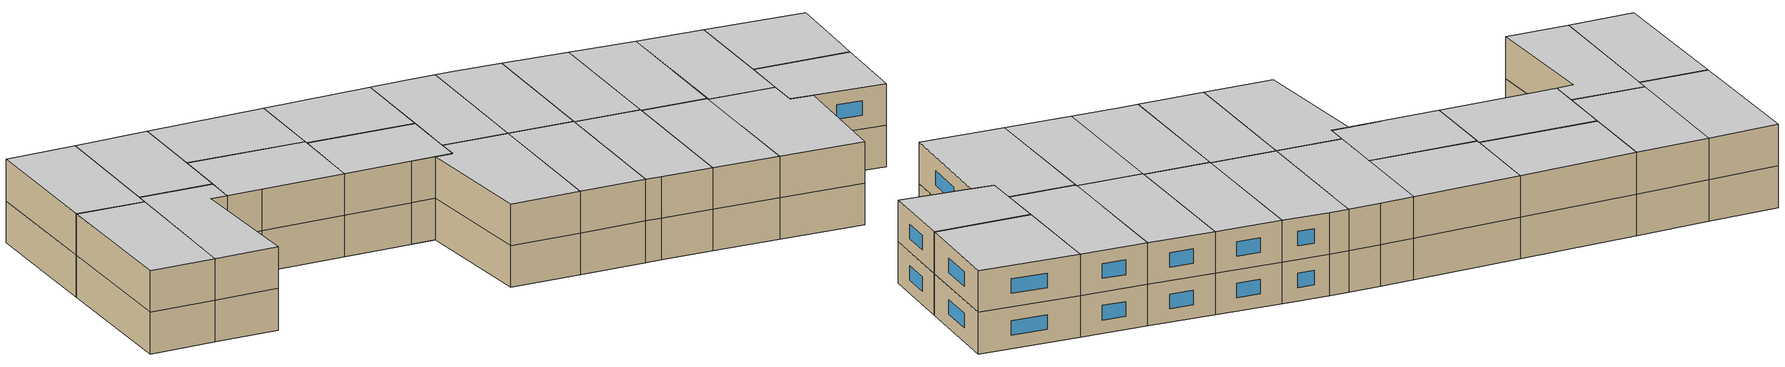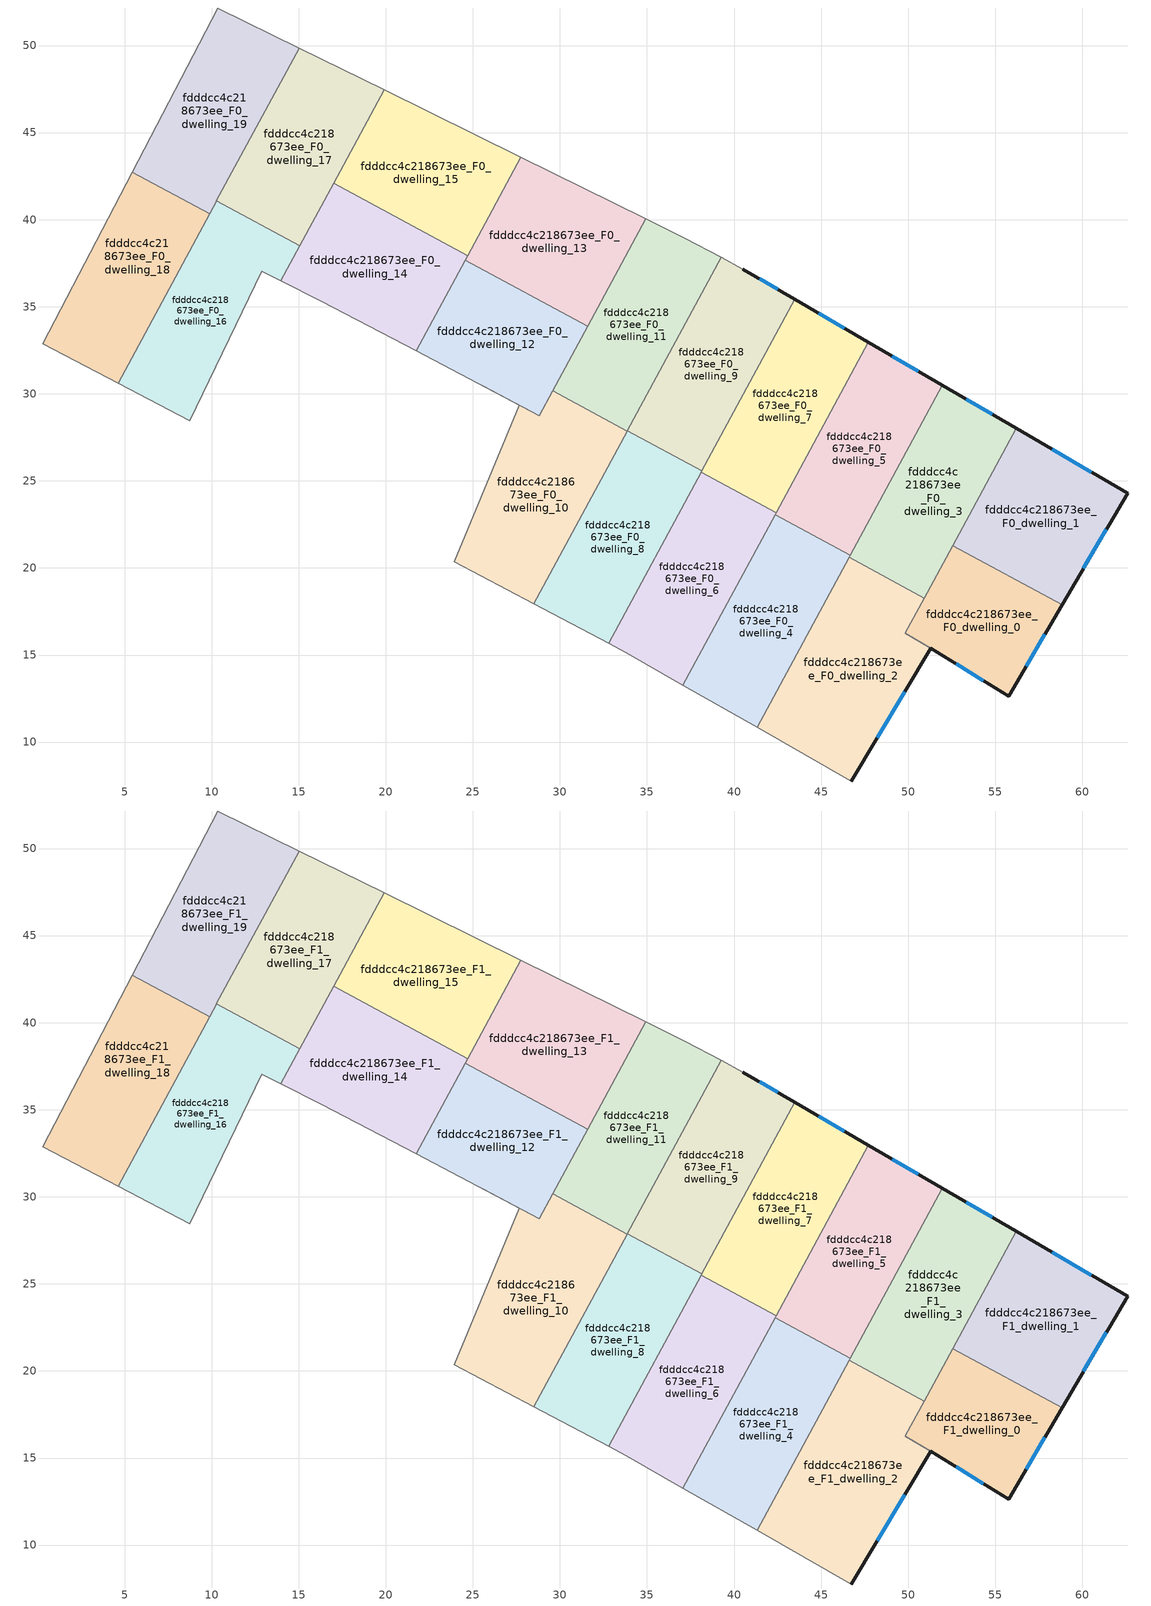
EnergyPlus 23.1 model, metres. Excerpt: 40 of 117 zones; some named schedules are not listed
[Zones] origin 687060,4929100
fdddcc4c218673ee_F0_dwelling_0
 floor ground (EU_floor_Construction): 58.84,17.88 55.78,12.64 49.84,16.26 52.56,21.28 z0
 wall outside (EU_wall_Construction): 51.3,15.37 55.78,12.64 58.84,17.88 z0:3
 wall to fdddcc4c218673ee_F0_dwelling_1 (EU_wall_Construction): 58.84,17.88 52.56,21.28 z0:3
 wall to fdddcc4c218673ee_F0_dwelling_3 (EU_wall_Construction): 52.56,21.28 50.93,18.27 z0:3
 wall to fdddcc4c218673ee_F0_dwelling_2 (EU_wall_Construction): 49.84,16.26 51.3,15.37 / 50.93,18.27 49.85,16.26 z0:3
 window (EU_Window_Construction): 56.77,14.35 57.85,16.18 / 52.75,14.49 54.32,13.53 z0.98:2.02
fdddcc4c218673ee_F0_dwelling_1
 floor ground (EU_floor_Construction): 62.6,24.29 58.84,17.88 52.56,21.28 56.2,28.02 z0
 wall outside (EU_wall_Construction): 58.84,17.88 62.6,24.29 56.2,28.02 z0:3
 wall to fdddcc4c218673ee_F0_dwelling_3 (EU_wall_Construction): 56.2,28.02 52.56,21.28 z0:3
 window (EU_Window_Construction): 60.06,19.97 61.38,22.21 / 60.52,25.51 58.28,26.81 z0.98:2.02
fdddcc4c218673ee_F0_dwelling_10
 floor ground (EU_floor_Construction): 33.87,27.86 28.5,17.94 23.95,20.36 27.68,29.34 25.57,30.46 28.83,28.75 29.6,30.17 z0
 wall adiabatic (EU_wall_Construction): 28.83,28.75 25.57,30.46 27.68,29.34 23.95,20.36 28.5,17.94 z0:3
 wall to fdddcc4c218673ee_F0_dwelling_11 (EU_wall_Construction): 33.87,27.86 29.6,30.17 z0:3
 wall to fdddcc4c218673ee_F0_dwelling_8 (EU_wall_Construction): 28.5,17.94 33.87,27.86 z0:3
 wall to fdddcc4c218673ee_F0_dwelling_12 (EU_wall_Construction): 29.6,30.17 28.83,28.75 z0:3
fdddcc4c218673ee_F0_dwelling_11
 floor ground (EU_floor_Construction): 39.26,37.83 33.87,27.86 29.6,30.17 34.94,40.05 37.18,38.94 z0
 wall adiabatic (EU_wall_Construction): 39.26,37.83 37.18,38.94 34.94,40.05 z0:3
 wall to fdddcc4c218673ee_F0_dwelling_13 (EU_wall_Construction): 34.94,40.05 31.6,33.88 z0:3
 wall to fdddcc4c218673ee_F0_dwelling_9 (EU_wall_Construction): 33.88,27.88 39.26,37.83 z0:3
 wall to fdddcc4c218673ee_F0_dwelling_8 (EU_wall_Construction): 33.87,27.86 33.88,27.88 z0:3
 wall to fdddcc4c218673ee_F0_dwelling_12 (EU_wall_Construction): 31.6,33.88 29.6,30.17 z0:3
fdddcc4c218673ee_F0_dwelling_12
 floor ground (EU_floor_Construction): 31.6,33.88 28.83,28.75 21.75,32.46 24.57,37.68 z0
 wall adiabatic (EU_wall_Construction): 21.75,32.46 28.83,28.75 z0:3
 wall to fdddcc4c218673ee_F0_dwelling_14 (EU_wall_Construction): 24.57,37.68 21.75,32.46 z0:3
 wall to fdddcc4c218673ee_F0_dwelling_13 (EU_wall_Construction): 31.6,33.88 24.57,37.68 z0:3
fdddcc4c218673ee_F0_dwelling_13
 floor ground (EU_floor_Construction): 34.94,40.05 31.6,33.88 24.57,37.68 27.76,43.58 z0
 wall adiabatic (EU_wall_Construction): 34.94,40.05 27.76,43.58 z0:3
 wall to fdddcc4c218673ee_F0_dwelling_15 (EU_wall_Construction): 27.76,43.58 24.7,37.92 z0:3
 wall to fdddcc4c218673ee_F0_dwelling_14 (EU_wall_Construction): 24.7,37.92 24.57,37.68 z0:3
fdddcc4c218673ee_F0_dwelling_14
 floor ground (EU_floor_Construction): 24.7,37.92 24.57,37.68 21.75,32.46 16.29,35.33 13.98,36.49 17.01,42.08 z0
 wall adiabatic (EU_wall_Construction): 15.06,38.49 13.98,36.49 16.29,35.33 21.75,32.46 z0:3
 wall to fdddcc4c218673ee_F0_dwelling_15 (EU_wall_Construction): 24.7,37.92 17.01,42.08 z0:3
 wall to fdddcc4c218673ee_F0_dwelling_17 (EU_wall_Construction): 17.01,42.08 15.06,38.49 z0:3
fdddcc4c218673ee_F0_dwelling_15
 floor ground (EU_floor_Construction): 27.76,43.58 24.7,37.92 17.01,42.08 19.91,47.45 z0
 wall adiabatic (EU_wall_Construction): 27.76,43.58 19.91,47.45 z0:3
 wall to fdddcc4c218673ee_F0_dwelling_17 (EU_wall_Construction): 19.91,47.45 17.01,42.08 z0:3
fdddcc4c218673ee_F0_dwelling_16
 floor ground (EU_floor_Construction): 15.06,38.49 13.98,36.49 12.88,37.04 8.76,28.46 4.63,30.61 10.28,41.07 z0
 wall adiabatic (EU_wall_Construction): 9.88,40.34 4.63,30.61 8.76,28.46 12.88,37.04 13.98,36.49 15.06,38.49 z0:3
 wall to fdddcc4c218673ee_F0_dwelling_17 (EU_wall_Construction): 15.06,38.49 10.28,41.07 z0:3
 wall to fdddcc4c218673ee_F0_dwelling_19 (EU_wall_Construction): 10.28,41.07 9.88,40.34 z0:3
fdddcc4c218673ee_F0_dwelling_17
 floor ground (EU_floor_Construction): 19.91,47.45 15.06,38.49 10.28,41.07 15.03,49.86 z0
 wall adiabatic (EU_wall_Construction): 19.91,47.45 15.03,49.86 z0:3
 wall to fdddcc4c218673ee_F0_dwelling_19 (EU_wall_Construction): 15.03,49.86 10.28,41.07 z0:3
fdddcc4c218673ee_F0_dwelling_18
 floor ground (EU_floor_Construction): 9.88,40.34 4.63,30.61 0.32,32.87 5.46,42.73 z0
 wall adiabatic (EU_wall_Construction): 5.46,42.73 0.32,32.87 4.63,30.61 9.88,40.34 z0:3
 wall to fdddcc4c218673ee_F0_dwelling_19 (EU_wall_Construction): 9.88,40.34 5.46,42.73 z0:3
fdddcc4c218673ee_F0_dwelling_19
 floor ground (EU_floor_Construction): 15.03,49.86 9.88,40.34 5.46,42.73 10.37,52.15 z0
 wall adiabatic (EU_wall_Construction): 15.03,49.86 10.37,52.15 5.46,42.73 z0:3
fdddcc4c218673ee_F0_dwelling_2
 floor ground (EU_floor_Construction): 50.93,18.27 49.84,16.26 51.3,15.37 46.74,7.76 41.33,10.84 46.61,20.61 z0
 wall outside (EU_wall_Construction): 46.74,7.76 51.3,15.37 z0:3
 wall adiabatic (EU_wall_Construction): 41.33,10.84 46.74,7.76 z0:3
 wall to fdddcc4c218673ee_F0_dwelling_3 (EU_wall_Construction): 50.93,18.27 46.61,20.61 z0:3
 wall to fdddcc4c218673ee_F0_dwelling_4 (EU_wall_Construction): 46.61,20.61 41.33,10.84 z0:3
 window (EU_Window_Construction): 48.22,10.24 49.81,12.9 z0.98:2.02
fdddcc4c218673ee_F0_dwelling_3
 floor ground (EU_floor_Construction): 56.2,28.02 50.93,18.27 46.61,20.61 51.95,30.5 z0
 wall outside (EU_wall_Construction): 56.2,28.02 51.95,30.5 z0:3
 wall to fdddcc4c218673ee_F0_dwelling_5 (EU_wall_Construction): 51.95,30.5 46.67,20.73 z0:3
 wall to fdddcc4c218673ee_F0_dwelling_4 (EU_wall_Construction): 46.67,20.73 46.61,20.61 z0:3
 window (EU_Window_Construction): 54.82,28.82 53.34,29.69 z0.98:2.02
fdddcc4c218673ee_F0_dwelling_4
 floor ground (EU_floor_Construction): 46.67,20.73 41.33,10.84 37.07,13.27 42.36,23.06 z0
 wall adiabatic (EU_wall_Construction): 37.07,13.27 41.33,10.84 z0:3
 wall to fdddcc4c218673ee_F0_dwelling_5 (EU_wall_Construction): 46.67,20.73 42.36,23.06 z0:3
 wall to fdddcc4c218673ee_F0_dwelling_6 (EU_wall_Construction): 42.36,23.06 37.07,13.27 z0:3
fdddcc4c218673ee_F0_dwelling_5
 floor ground (EU_floor_Construction): 51.95,30.5 46.67,20.73 42.36,23.06 47.71,32.96 z0
 wall outside (EU_wall_Construction): 51.95,30.5 47.71,32.96 z0:3
 wall to fdddcc4c218673ee_F0_dwelling_7 (EU_wall_Construction): 47.72,32.96 42.42,23.17 z0:3
 wall to fdddcc4c218673ee_F0_dwelling_6 (EU_wall_Construction): 42.42,23.17 42.36,23.06 z0:3
 window (EU_Window_Construction): 50.58,31.3 49.09,32.16 z0.98:2.02
fdddcc4c218673ee_F0_dwelling_6
 floor ground (EU_floor_Construction): 42.42,23.17 37.07,13.27 33.81,15.12 32.8,15.66 38.12,25.5 z0
 wall to fdddcc4c218673ee_F0_dwelling_7 (EU_wall_Construction): 42.42,23.17 38.12,25.5 z0:3
 wall adiabatic (EU_wall_Construction): 32.8,15.66 33.81,15.12 37.07,13.27 z0:3
 wall to fdddcc4c218673ee_F0_dwelling_8 (EU_wall_Construction): 38.12,25.5 32.8,15.66 z0:3
fdddcc4c218673ee_F0_dwelling_7
 floor ground (EU_floor_Construction): 47.71,32.96 42.42,23.17 38.12,25.5 43.49,35.43 z0
 wall outside (EU_wall_Construction): 47.71,32.96 43.49,35.43 z0:3
 wall to fdddcc4c218673ee_F0_dwelling_9 (EU_wall_Construction): 43.49,35.43 38.15,25.57 z0:3
 wall to fdddcc4c218673ee_F0_dwelling_8 (EU_wall_Construction): 38.15,25.57 38.12,25.5 z0:3
 window (EU_Window_Construction): 46.34,33.77 44.86,34.63 z0.98:2.02
fdddcc4c218673ee_F0_dwelling_8
 floor ground (EU_floor_Construction): 38.15,25.57 32.8,15.66 28.5,17.94 33.88,27.88 z0
 wall to fdddcc4c218673ee_F0_dwelling_9 (EU_wall_Construction): 38.15,25.57 33.88,27.88 z0:3
 wall adiabatic (EU_wall_Construction): 28.5,17.94 32.8,15.66 z0:3
fdddcc4c218673ee_F0_dwelling_9
 floor ground (EU_floor_Construction): 43.49,35.43 38.15,25.57 33.88,27.88 39.26,37.83 40.51,37.16 z0
 wall outside (EU_wall_Construction): 43.49,35.43 40.51,37.16 z0:3
 wall adiabatic (EU_wall_Construction): 40.51,37.16 39.26,37.83 z0:3
 window (EU_Window_Construction): 42.52,35.99 41.48,36.6 z0.98:2.02
fdddcc4c218673ee_F1_dwelling_0
 floor to fdddcc4c218673ee_F0_dwelling_0 (EU_floor_Construction): 58.84,17.88 55.78,12.64 49.85,16.26 52.56,21.28 z3
 wall outside (EU_wall_Construction): 51.3,15.37 55.78,12.64 58.84,17.88 z3:6
 wall to fdddcc4c218673ee_F1_dwelling_1 (EU_wall_Construction): 58.84,17.88 52.56,21.28 z3:6
 wall to fdddcc4c218673ee_F1_dwelling_3 (EU_wall_Construction): 52.56,21.28 50.93,18.27 z3:6
 wall to fdddcc4c218673ee_F1_dwelling_2 (EU_wall_Construction): 49.84,16.26 51.3,15.37 / 50.93,18.27 49.85,16.26 z3:6
 window (EU_Window_Construction): 56.77,14.35 57.85,16.18 / 52.75,14.49 54.32,13.53 z3.98:5.02
 ceiling to fdddcc4c218673ee_F2_dwelling_0 (EU_floor_Construction): 55.78,12.64 58.84,17.88 52.56,21.28 49.85,16.26 z6
fdddcc4c218673ee_F1_dwelling_1
 floor to fdddcc4c218673ee_F0_dwelling_1 (EU_floor_Construction): 62.6,24.29 58.84,17.88 52.56,21.28 56.2,28.02 z3
 wall outside (EU_wall_Construction): 58.84,17.88 62.6,24.29 56.2,28.02 z3:6
 wall to fdddcc4c218673ee_F1_dwelling_3 (EU_wall_Construction): 56.2,28.02 52.56,21.28 z3:6
 window (EU_Window_Construction): 60.06,19.97 61.38,22.21 / 60.52,25.51 58.28,26.81 z3.98:5.02
 ceiling to fdddcc4c218673ee_F2_dwelling_1 (EU_floor_Construction): 58.84,17.88 62.6,24.29 56.2,28.02 52.56,21.28 z6
fdddcc4c218673ee_F1_dwelling_10
 floor to fdddcc4c218673ee_F0_dwelling_10 (EU_floor_Construction): 33.87,27.86 28.5,17.94 23.95,20.36 27.68,29.34 25.57,30.46 28.83,28.75 29.6,30.17 z3
 wall adiabatic (EU_wall_Construction): 28.83,28.75 25.57,30.46 27.68,29.34 23.95,20.36 28.5,17.94 z3:6
 wall to fdddcc4c218673ee_F1_dwelling_11 (EU_wall_Construction): 33.87,27.86 29.6,30.17 z3:6
 wall to fdddcc4c218673ee_F1_dwelling_8 (EU_wall_Construction): 28.5,17.94 33.87,27.86 z3:6
 wall to fdddcc4c218673ee_F1_dwelling_12 (EU_wall_Construction): 29.6,30.17 28.83,28.75 z3:6
 ceiling to fdddcc4c218673ee_F2_dwelling_10 (EU_floor_Construction): 28.5,17.94 33.87,27.86 29.6,30.17 28.83,28.75 25.57,30.46 27.68,29.34 23.95,20.36 z6
fdddcc4c218673ee_F1_dwelling_11
 floor to fdddcc4c218673ee_F0_dwelling_11 (EU_floor_Construction): 39.26,37.83 33.87,27.86 29.6,30.17 34.94,40.05 37.18,38.94 z3
 wall adiabatic (EU_wall_Construction): 39.26,37.83 37.18,38.94 34.94,40.05 z3:6
 wall to fdddcc4c218673ee_F1_dwelling_13 (EU_wall_Construction): 34.94,40.05 31.6,33.88 z3:6
 wall to fdddcc4c218673ee_F1_dwelling_9 (EU_wall_Construction): 33.88,27.88 39.26,37.83 z3:6
 wall to fdddcc4c218673ee_F1_dwelling_8 (EU_wall_Construction): 33.87,27.86 33.88,27.88 z3:6
 wall to fdddcc4c218673ee_F1_dwelling_12 (EU_wall_Construction): 31.6,33.88 29.6,30.17 z3:6
 ceiling to fdddcc4c218673ee_F2_dwelling_11 (EU_floor_Construction): 33.87,27.86 39.26,37.83 37.18,38.94 34.94,40.05 29.6,30.17 z6
fdddcc4c218673ee_F1_dwelling_12
 floor to fdddcc4c218673ee_F0_dwelling_12 (EU_floor_Construction): 31.6,33.88 28.83,28.75 21.75,32.46 24.57,37.68 z3
 wall adiabatic (EU_wall_Construction): 21.75,32.46 28.83,28.75 z3:6
 wall to fdddcc4c218673ee_F1_dwelling_14 (EU_wall_Construction): 24.57,37.68 21.75,32.46 z3:6
 wall to fdddcc4c218673ee_F1_dwelling_13 (EU_wall_Construction): 31.6,33.88 24.57,37.68 z3:6
 ceiling to fdddcc4c218673ee_F2_dwelling_12 (EU_floor_Construction): 28.83,28.75 31.6,33.88 24.57,37.68 21.75,32.46 z6
fdddcc4c218673ee_F1_dwelling_13
 floor to fdddcc4c218673ee_F0_dwelling_13 (EU_floor_Construction): 34.94,40.05 31.6,33.88 24.57,37.68 27.76,43.58 z3
 wall adiabatic (EU_wall_Construction): 34.94,40.05 27.76,43.58 z3:6
 wall to fdddcc4c218673ee_F1_dwelling_15 (EU_wall_Construction): 27.76,43.58 24.7,37.92 z3:6
 wall to fdddcc4c218673ee_F1_dwelling_14 (EU_wall_Construction): 24.7,37.92 24.57,37.68 z3:6
 ceiling to fdddcc4c218673ee_F2_dwelling_13 (EU_floor_Construction): 31.6,33.88 34.94,40.05 27.76,43.58 24.57,37.68 z6
fdddcc4c218673ee_F1_dwelling_14
 floor to fdddcc4c218673ee_F0_dwelling_14 (EU_floor_Construction): 24.7,37.92 24.57,37.68 21.75,32.46 16.29,35.33 13.98,36.49 17.01,42.08 z3
 wall adiabatic (EU_wall_Construction): 15.06,38.49 13.98,36.49 16.29,35.33 21.75,32.46 z3:6
 wall to fdddcc4c218673ee_F1_dwelling_15 (EU_wall_Construction): 24.7,37.92 17.01,42.08 z3:6
 wall to fdddcc4c218673ee_F1_dwelling_17 (EU_wall_Construction): 17.01,42.08 15.06,38.49 z3:6
 ceiling to fdddcc4c218673ee_F2_dwelling_14 (EU_floor_Construction): 21.75,32.46 24.57,37.68 24.7,37.92 17.01,42.08 13.98,36.49 16.29,35.33 z6
fdddcc4c218673ee_F1_dwelling_15
 floor to fdddcc4c218673ee_F0_dwelling_15 (EU_floor_Construction): 27.76,43.58 24.7,37.92 17.01,42.08 19.91,47.45 z3
 wall adiabatic (EU_wall_Construction): 27.76,43.58 19.91,47.45 z3:6
 wall to fdddcc4c218673ee_F1_dwelling_17 (EU_wall_Construction): 19.91,47.45 17.01,42.08 z3:6
 ceiling to fdddcc4c218673ee_F2_dwelling_15 (EU_floor_Construction): 24.7,37.92 27.76,43.58 19.91,47.45 17.01,42.08 z6
fdddcc4c218673ee_F1_dwelling_16
 floor to fdddcc4c218673ee_F0_dwelling_16 (EU_floor_Construction): 15.06,38.49 13.98,36.49 12.88,37.04 8.76,28.46 4.63,30.61 10.28,41.07 z3
 wall adiabatic (EU_wall_Construction): 9.88,40.34 4.63,30.61 8.76,28.46 12.88,37.04 13.98,36.49 15.06,38.49 z3:6
 wall to fdddcc4c218673ee_F1_dwelling_17 (EU_wall_Construction): 15.06,38.49 10.28,41.07 z3:6
 wall to fdddcc4c218673ee_F1_dwelling_19 (EU_wall_Construction): 10.28,41.07 9.88,40.34 z3:6
 ceiling to fdddcc4c218673ee_F2_dwelling_16 (EU_floor_Construction): 8.76,28.46 12.88,37.04 13.98,36.49 15.06,38.49 10.28,41.07 4.63,30.61 z6
fdddcc4c218673ee_F1_dwelling_17
 floor to fdddcc4c218673ee_F0_dwelling_17 (EU_floor_Construction): 19.91,47.45 15.06,38.49 10.28,41.07 15.03,49.86 z3
 wall adiabatic (EU_wall_Construction): 19.91,47.45 15.03,49.86 z3:6
 wall to fdddcc4c218673ee_F1_dwelling_19 (EU_wall_Construction): 15.03,49.86 10.28,41.07 z3:6
 ceiling to fdddcc4c218673ee_F2_dwelling_17 (EU_floor_Construction): 15.06,38.49 19.91,47.45 15.03,49.86 10.28,41.07 z6
fdddcc4c218673ee_F1_dwelling_18
 floor to fdddcc4c218673ee_F0_dwelling_18 (EU_floor_Construction): 9.88,40.34 4.63,30.61 0.32,32.87 5.46,42.73 z3
 wall adiabatic (EU_wall_Construction): 5.46,42.73 0.32,32.87 4.63,30.61 9.88,40.34 z3:6
 wall to fdddcc4c218673ee_F1_dwelling_19 (EU_wall_Construction): 9.88,40.34 5.46,42.73 z3:6
 ceiling to fdddcc4c218673ee_F2_dwelling_18 (EU_floor_Construction): 4.63,30.61 9.88,40.34 5.46,42.73 0.32,32.87 z6
fdddcc4c218673ee_F1_dwelling_19
 floor to fdddcc4c218673ee_F0_dwelling_19 (EU_floor_Construction): 15.03,49.86 9.88,40.34 5.46,42.73 10.37,52.15 z3
 wall adiabatic (EU_wall_Construction): 15.03,49.86 10.37,52.15 5.46,42.73 z3:6
 ceiling to fdddcc4c218673ee_F2_dwelling_19 (EU_floor_Construction): 9.88,40.34 15.03,49.86 10.37,52.15 5.46,42.73 z6
fdddcc4c218673ee_F1_dwelling_2
 floor to fdddcc4c218673ee_F0_dwelling_2 (EU_floor_Construction): 50.93,18.27 49.84,16.26 51.3,15.37 46.74,7.76 41.33,10.84 46.61,20.61 z3
 wall outside (EU_wall_Construction): 46.74,7.76 51.3,15.37 z3:6
 wall adiabatic (EU_wall_Construction): 41.33,10.84 46.74,7.76 z3:6
 wall to fdddcc4c218673ee_F1_dwelling_3 (EU_wall_Construction): 50.93,18.27 46.61,20.61 z3:6
 wall to fdddcc4c218673ee_F1_dwelling_4 (EU_wall_Construction): 46.61,20.61 41.33,10.84 z3:6
 window (EU_Window_Construction): 48.22,10.24 49.81,12.9 z3.98:5.02
 ceiling to fdddcc4c218673ee_F2_dwelling_2 (EU_floor_Construction): 46.74,7.76 51.3,15.37 49.84,16.26 50.93,18.27 46.61,20.61 41.33,10.84 z6
fdddcc4c218673ee_F1_dwelling_3
 floor to fdddcc4c218673ee_F0_dwelling_3 (EU_floor_Construction): 56.2,28.02 50.93,18.27 46.61,20.61 51.95,30.5 z3
 wall outside (EU_wall_Construction): 56.2,28.02 51.95,30.5 z3:6
 wall to fdddcc4c218673ee_F1_dwelling_5 (EU_wall_Construction): 51.95,30.5 46.67,20.73 z3:6
 wall to fdddcc4c218673ee_F1_dwelling_4 (EU_wall_Construction): 46.67,20.73 46.61,20.61 z3:6
 window (EU_Window_Construction): 54.82,28.82 53.34,29.69 z3.98:5.02
 ceiling to fdddcc4c218673ee_F2_dwelling_3 (EU_floor_Construction): 50.93,18.27 56.2,28.02 51.95,30.5 46.61,20.61 z6
fdddcc4c218673ee_F1_dwelling_4
 floor to fdddcc4c218673ee_F0_dwelling_4 (EU_floor_Construction): 46.67,20.73 41.33,10.84 37.07,13.27 42.36,23.06 z3
 wall adiabatic (EU_wall_Construction): 37.07,13.27 41.33,10.84 z3:6
 wall to fdddcc4c218673ee_F1_dwelling_5 (EU_wall_Construction): 46.67,20.73 42.36,23.06 z3:6
 wall to fdddcc4c218673ee_F1_dwelling_6 (EU_wall_Construction): 42.36,23.06 37.07,13.27 z3:6
 ceiling to fdddcc4c218673ee_F2_dwelling_4 (EU_floor_Construction): 41.33,10.84 46.67,20.73 42.36,23.06 37.07,13.27 z6
fdddcc4c218673ee_F1_dwelling_5
 floor to fdddcc4c218673ee_F0_dwelling_5 (EU_floor_Construction): 51.95,30.5 46.67,20.73 42.36,23.06 47.71,32.96 z3
 wall outside (EU_wall_Construction): 51.95,30.5 47.71,32.96 z3:6
 wall to fdddcc4c218673ee_F1_dwelling_7 (EU_wall_Construction): 47.72,32.96 42.42,23.17 z3:6
 wall to fdddcc4c218673ee_F1_dwelling_6 (EU_wall_Construction): 42.42,23.17 42.36,23.06 z3:6
 window (EU_Window_Construction): 50.58,31.3 49.09,32.16 z3.98:5.02
 ceiling to fdddcc4c218673ee_F2_dwelling_5 (EU_floor_Construction): 46.67,20.73 51.95,30.5 47.71,32.96 42.36,23.06 z6
fdddcc4c218673ee_F1_dwelling_6
 floor to fdddcc4c218673ee_F0_dwelling_6 (EU_floor_Construction): 42.42,23.17 37.07,13.27 33.81,15.12 32.8,15.66 38.12,25.5 z3
 wall to fdddcc4c218673ee_F1_dwelling_7 (EU_wall_Construction): 42.42,23.17 38.12,25.5 z3:6
 wall adiabatic (EU_wall_Construction): 32.8,15.66 33.81,15.12 37.07,13.27 z3:6
 wall to fdddcc4c218673ee_F1_dwelling_8 (EU_wall_Construction): 38.12,25.5 32.8,15.66 z3:6
 ceiling to fdddcc4c218673ee_F2_dwelling_6 (EU_floor_Construction): 37.07,13.27 42.42,23.17 38.12,25.5 32.8,15.66 33.81,15.12 z6
fdddcc4c218673ee_F1_dwelling_7
 floor to fdddcc4c218673ee_F0_dwelling_7 (EU_floor_Construction): 47.71,32.96 42.42,23.17 38.12,25.5 43.49,35.43 z3
 wall outside (EU_wall_Construction): 47.71,32.96 43.49,35.43 z3:6
 wall to fdddcc4c218673ee_F1_dwelling_9 (EU_wall_Construction): 43.49,35.43 38.15,25.57 z3:6
 wall to fdddcc4c218673ee_F1_dwelling_8 (EU_wall_Construction): 38.15,25.57 38.12,25.5 z3:6
 window (EU_Window_Construction): 46.34,33.77 44.86,34.63 z3.98:5.02
 ceiling to fdddcc4c218673ee_F2_dwelling_7 (EU_floor_Construction): 42.42,23.17 47.71,32.96 43.49,35.43 38.12,25.5 z6
fdddcc4c218673ee_F1_dwelling_8
 floor to fdddcc4c218673ee_F0_dwelling_8 (EU_floor_Construction): 38.15,25.57 32.8,15.66 28.5,17.94 33.88,27.88 z3
 wall to fdddcc4c218673ee_F1_dwelling_9 (EU_wall_Construction): 38.15,25.57 33.88,27.88 z3:6
 wall adiabatic (EU_wall_Construction): 28.5,17.94 32.8,15.66 z3:6
 ceiling to fdddcc4c218673ee_F2_dwelling_8 (EU_floor_Construction): 32.8,15.66 38.15,25.57 33.88,27.88 28.5,17.94 z6
fdddcc4c218673ee_F1_dwelling_9
 floor to fdddcc4c218673ee_F0_dwelling_9 (EU_floor_Construction): 43.49,35.43 38.15,25.57 33.88,27.88 39.26,37.83 40.51,37.16 z3
 wall outside (EU_wall_Construction): 43.49,35.43 40.51,37.16 z3:6
 wall adiabatic (EU_wall_Construction): 40.51,37.16 39.26,37.83 z3:6
 window (EU_Window_Construction): 42.52,35.99 41.48,36.6 z3.98:5.02
 ceiling to fdddcc4c218673ee_F2_dwelling_9 (EU_floor_Construction): 38.15,25.57 43.49,35.43 40.51,37.16 39.26,37.83 33.88,27.88 z6
[Building]
EU S2 Campaign: North Axis=0; Terrain=City; Solar Distribution=FullExterior
[Site:Location]
Bologna: Latitude=44.5; Longitude=11.25; Time Zone=1; Elevation=37
[SizingPeriod:WeatherFileDays]
AnnualSizingPeriod: Begin Month=1; Begin Day of Month=1; End Month=12; End Day of Month=31; Day of Week for Start Day=Monday; Use Weather File Daylight Saving Period=No; Use Weather File Rain and Snow Indicators=No
[MATERIAL]
EU_InternalMass_Material: Roughness=MediumRough; Thickness=0.1; Conductivity=1; Density=1800; Specific Heat=900; Thermal Absorptance=0.9; Solar Absorptance=0.7; Visible Absorptance=0.7
[MATERIAL:NOMASS] Roughness=MediumRough; Thermal Absorptance=0.9; Solar Absorptance=0.7; Visible Absorptance=0.7
Name | Thermal Resistance
EU_wall_NoMass | 0.905828
EU_floor_NoMass | 0.67114
[WINDOWMATERIAL:SIMPLEGLAZINGSYSTEM]
EU_Window_SimpleGlazing: UFactor=4.52486; Solar Heat Gain Coefficient=0.85; Visible Transmittance=0.85
[CONSTRUCTION]
EU_wall_Construction: EU_wall_NoMass
EU_floor_Construction: EU_floor_NoMass
EU_Window_Construction: EU_Window_SimpleGlazing
EU_InternalMass_Construction: EU_InternalMass_Material
[ZONE] Type=1; Multiplier=1; Ceiling Height=autocalculate; Floor Area=autocalculate; Part of Total Floor Area=Yes
Name | Volume
fdddcc4c218673ee_F0_dwelling_0 | 124.422
fdddcc4c218673ee_F1_dwelling_0 | 124.373
fdddcc4c218673ee_F0_dwelling_1; fdddcc4c218673ee_F1_dwelling_1 | 164.534
fdddcc4c218673ee_F0_dwelling_10; fdddcc4c218673ee_F1_dwelling_10 | 187.806
fdddcc4c218673ee_F0_dwelling_11; fdddcc4c218673ee_F1_dwelling_11 | 164.5
fdddcc4c218673ee_F0_dwelling_12; fdddcc4c218673ee_F1_dwelling_12 | 141.188
fdddcc4c218673ee_F0_dwelling_13; fdddcc4c218673ee_F1_dwelling_13; fdddcc4c218673ee_F0_dwelling_8; fdddcc4c218673ee_F1_dwelling_8; fdddcc4c218673ee_F0_dwelling_9; fdddcc4c218673ee_F1_dwelling_9 | 164.55
fdddcc4c218673ee_F0_dwelling_14; fdddcc4c218673ee_F1_dwelling_14 | 164.523
fdddcc4c218673ee_F0_dwelling_15; fdddcc4c218673ee_F1_dwelling_15 | 164.511
fdddcc4c218673ee_F0_dwelling_16; fdddcc4c218673ee_F1_dwelling_16 | 164.53
fdddcc4c218673ee_F0_dwelling_17; fdddcc4c218673ee_F1_dwelling_17; fdddcc4c218673ee_F0_dwelling_19; fdddcc4c218673ee_F1_dwelling_19 | 164.527
fdddcc4c218673ee_F0_dwelling_18; fdddcc4c218673ee_F1_dwelling_18 | 164.528
fdddcc4c218673ee_F0_dwelling_2; fdddcc4c218673ee_F1_dwelling_2 | 204.634
fdddcc4c218673ee_F0_dwelling_3; fdddcc4c218673ee_F1_dwelling_3 | 164.542
fdddcc4c218673ee_F0_dwelling_4; fdddcc4c218673ee_F1_dwelling_4 | 164.52
fdddcc4c218673ee_F0_dwelling_5; fdddcc4c218673ee_F1_dwelling_5 | 164.532
fdddcc4c218673ee_F0_dwelling_6; fdddcc4c218673ee_F1_dwelling_6 | 164.505
fdddcc4c218673ee_F0_dwelling_7; fdddcc4c218673ee_F1_dwelling_7 | 164.493
[INTERNALMASS] Construction=EU_InternalMass_Construction
Name | Zone or ZoneList | Surface Area
fdddcc4c218673ee_F0_dwelling_0_EU_InternalMass | fdddcc4c218673ee_F0_dwelling_0 | 41.4765
fdddcc4c218673ee_F0_dwelling_1_EU_InternalMass | fdddcc4c218673ee_F0_dwelling_1 | 54.8454
fdddcc4c218673ee_F0_dwelling_2_EU_InternalMass | fdddcc4c218673ee_F0_dwelling_2 | 68.2115
fdddcc4c218673ee_F0_dwelling_3_EU_InternalMass | fdddcc4c218673ee_F0_dwelling_3 | 54.8465
fdddcc4c218673ee_F0_dwelling_4_EU_InternalMass | fdddcc4c218673ee_F0_dwelling_4 | 54.8393
fdddcc4c218673ee_F0_dwelling_5_EU_InternalMass | fdddcc4c218673ee_F0_dwelling_5 | 54.8431
fdddcc4c218673ee_F0_dwelling_6_EU_InternalMass | fdddcc4c218673ee_F0_dwelling_6 | 54.8348
fdddcc4c218673ee_F0_dwelling_7_EU_InternalMass | fdddcc4c218673ee_F0_dwelling_7 | 54.8313
fdddcc4c218673ee_F0_dwelling_8_EU_InternalMass | fdddcc4c218673ee_F0_dwelling_8 | 54.8511
fdddcc4c218673ee_F0_dwelling_9_EU_InternalMass | fdddcc4c218673ee_F0_dwelling_9 | 54.8493
fdddcc4c218673ee_F0_dwelling_10_EU_InternalMass | fdddcc4c218673ee_F0_dwelling_10 | 62.6076
fdddcc4c218673ee_F0_dwelling_11_EU_InternalMass | fdddcc4c218673ee_F0_dwelling_11 | 54.8335
fdddcc4c218673ee_F0_dwelling_12_EU_InternalMass | fdddcc4c218673ee_F0_dwelling_12 | 47.0699
fdddcc4c218673ee_F0_dwelling_13_EU_InternalMass | fdddcc4c218673ee_F0_dwelling_13 | 54.8513
fdddcc4c218673ee_F0_dwelling_14_EU_InternalMass | fdddcc4c218673ee_F0_dwelling_14 | 54.8408
fdddcc4c218673ee_F0_dwelling_15_EU_InternalMass | fdddcc4c218673ee_F0_dwelling_15 | 54.8365
fdddcc4c218673ee_F0_dwelling_16_EU_InternalMass | fdddcc4c218673ee_F0_dwelling_16 | 54.8432
fdddcc4c218673ee_F0_dwelling_17_EU_InternalMass | fdddcc4c218673ee_F0_dwelling_17 | 54.8426
fdddcc4c218673ee_F0_dwelling_18_EU_InternalMass | fdddcc4c218673ee_F0_dwelling_18 | 54.8442
fdddcc4c218673ee_F0_dwelling_19_EU_InternalMass | fdddcc4c218673ee_F0_dwelling_19 | 54.8416
fdddcc4c218673ee_F1_dwelling_0_EU_InternalMass | fdddcc4c218673ee_F1_dwelling_0 | 41.4765
fdddcc4c218673ee_F1_dwelling_1_EU_InternalMass | fdddcc4c218673ee_F1_dwelling_1 | 54.8454
fdddcc4c218673ee_F1_dwelling_2_EU_InternalMass | fdddcc4c218673ee_F1_dwelling_2 | 68.2115
fdddcc4c218673ee_F1_dwelling_3_EU_InternalMass | fdddcc4c218673ee_F1_dwelling_3 | 54.8465
fdddcc4c218673ee_F1_dwelling_4_EU_InternalMass | fdddcc4c218673ee_F1_dwelling_4 | 54.8393
fdddcc4c218673ee_F1_dwelling_5_EU_InternalMass | fdddcc4c218673ee_F1_dwelling_5 | 54.8431
fdddcc4c218673ee_F1_dwelling_6_EU_InternalMass | fdddcc4c218673ee_F1_dwelling_6 | 54.8348
fdddcc4c218673ee_F1_dwelling_7_EU_InternalMass | fdddcc4c218673ee_F1_dwelling_7 | 54.8313
fdddcc4c218673ee_F1_dwelling_8_EU_InternalMass | fdddcc4c218673ee_F1_dwelling_8 | 54.8511
fdddcc4c218673ee_F1_dwelling_9_EU_InternalMass | fdddcc4c218673ee_F1_dwelling_9 | 54.8493
fdddcc4c218673ee_F1_dwelling_10_EU_InternalMass | fdddcc4c218673ee_F1_dwelling_10 | 62.6076
fdddcc4c218673ee_F1_dwelling_11_EU_InternalMass | fdddcc4c218673ee_F1_dwelling_11 | 54.8335
fdddcc4c218673ee_F1_dwelling_12_EU_InternalMass | fdddcc4c218673ee_F1_dwelling_12 | 47.0699
fdddcc4c218673ee_F1_dwelling_13_EU_InternalMass | fdddcc4c218673ee_F1_dwelling_13 | 54.8513
fdddcc4c218673ee_F1_dwelling_14_EU_InternalMass | fdddcc4c218673ee_F1_dwelling_14 | 54.8408
fdddcc4c218673ee_F1_dwelling_15_EU_InternalMass | fdddcc4c218673ee_F1_dwelling_15 | 54.8365
fdddcc4c218673ee_F1_dwelling_16_EU_InternalMass | fdddcc4c218673ee_F1_dwelling_16 | 54.8432
fdddcc4c218673ee_F1_dwelling_17_EU_InternalMass | fdddcc4c218673ee_F1_dwelling_17 | 54.8426
fdddcc4c218673ee_F1_dwelling_18_EU_InternalMass | fdddcc4c218673ee_F1_dwelling_18 | 54.8442
fdddcc4c218673ee_F1_dwelling_19_EU_InternalMass | fdddcc4c218673ee_F1_dwelling_19 | 54.8416
[OTHEREQUIPMENT] Fuel Type=Electricity; Design Level Calculation Method=Watts/Area; Power per Zone Floor Area=1; Fraction Latent=0; Fraction Radiant=0; Fraction Lost=0; Carbon Dioxide Generation Rate=0; EndUse Subcategory=EU_Step8_InternalGains
Name | Zone or ZoneList or Space or SpaceList | Schedule
EU_Step8_InternalGain_fdddcc4c218673ee_F0_dwelling_0_f000 | fdddcc4c218673ee_F0_dwelling_0 | EU_Step8_GainSchedule_fdddcc4c218673ee_F0_dwelling_0_f000
EU_Step8_InternalGain_fdddcc4c218673ee_F0_dwelling_1_f000 | fdddcc4c218673ee_F0_dwelling_1 | EU_Step8_GainSchedule_fdddcc4c218673ee_F0_dwelling_1_f000
EU_Step8_InternalGain_fdddcc4c218673ee_F0_dwelling_2_f000 | fdddcc4c218673ee_F0_dwelling_2 | EU_Step8_GainSchedule_fdddcc4c218673ee_F0_dwelling_2_f000
EU_Step8_InternalGain_fdddcc4c218673ee_F0_dwelling_3_f000 | fdddcc4c218673ee_F0_dwelling_3 | EU_Step8_GainSchedule_fdddcc4c218673ee_F0_dwelling_3_f000
EU_Step8_InternalGain_fdddcc4c218673ee_F0_dwelling_4_f000 | fdddcc4c218673ee_F0_dwelling_4 | EU_Step8_GainSchedule_fdddcc4c218673ee_F0_dwelling_4_f000
EU_Step8_InternalGain_fdddcc4c218673ee_F0_dwelling_5_f000 | fdddcc4c218673ee_F0_dwelling_5 | EU_Step8_GainSchedule_fdddcc4c218673ee_F0_dwelling_5_f000
EU_Step8_InternalGain_fdddcc4c218673ee_F0_dwelling_6_f000 | fdddcc4c218673ee_F0_dwelling_6 | EU_Step8_GainSchedule_fdddcc4c218673ee_F0_dwelling_6_f000
EU_Step8_InternalGain_fdddcc4c218673ee_F0_dwelling_7_f000 | fdddcc4c218673ee_F0_dwelling_7 | EU_Step8_GainSchedule_fdddcc4c218673ee_F0_dwelling_7_f000
EU_Step8_InternalGain_fdddcc4c218673ee_F0_dwelling_8_f000 | fdddcc4c218673ee_F0_dwelling_8 | EU_Step8_GainSchedule_fdddcc4c218673ee_F0_dwelling_8_f000
EU_Step8_InternalGain_fdddcc4c218673ee_F0_dwelling_9_f000 | fdddcc4c218673ee_F0_dwelling_9 | EU_Step8_GainSchedule_fdddcc4c218673ee_F0_dwelling_9_f000
EU_Step8_InternalGain_fdddcc4c218673ee_F0_dwelling_10_f000 | fdddcc4c218673ee_F0_dwelling_10 | EU_Step8_GainSchedule_fdddcc4c218673ee_F0_dwelling_10_f000
EU_Step8_InternalGain_fdddcc4c218673ee_F0_dwelling_11_f000 | fdddcc4c218673ee_F0_dwelling_11 | EU_Step8_GainSchedule_fdddcc4c218673ee_F0_dwelling_11_f000
EU_Step8_InternalGain_fdddcc4c218673ee_F0_dwelling_12_f000 | fdddcc4c218673ee_F0_dwelling_12 | EU_Step8_GainSchedule_fdddcc4c218673ee_F0_dwelling_12_f000
EU_Step8_InternalGain_fdddcc4c218673ee_F0_dwelling_13_f000 | fdddcc4c218673ee_F0_dwelling_13 | EU_Step8_GainSchedule_fdddcc4c218673ee_F0_dwelling_13_f000
EU_Step8_InternalGain_fdddcc4c218673ee_F0_dwelling_14_f000 | fdddcc4c218673ee_F0_dwelling_14 | EU_Step8_GainSchedule_fdddcc4c218673ee_F0_dwelling_14_f000
EU_Step8_InternalGain_fdddcc4c218673ee_F0_dwelling_15_f000 | fdddcc4c218673ee_F0_dwelling_15 | EU_Step8_GainSchedule_fdddcc4c218673ee_F0_dwelling_15_f000
EU_Step8_InternalGain_fdddcc4c218673ee_F0_dwelling_16_f000 | fdddcc4c218673ee_F0_dwelling_16 | EU_Step8_GainSchedule_fdddcc4c218673ee_F0_dwelling_16_f000
EU_Step8_InternalGain_fdddcc4c218673ee_F0_dwelling_17_f000 | fdddcc4c218673ee_F0_dwelling_17 | EU_Step8_GainSchedule_fdddcc4c218673ee_F0_dwelling_17_f000
EU_Step8_InternalGain_fdddcc4c218673ee_F0_dwelling_18_f000 | fdddcc4c218673ee_F0_dwelling_18 | EU_Step8_GainSchedule_fdddcc4c218673ee_F0_dwelling_18_f000
EU_Step8_InternalGain_fdddcc4c218673ee_F0_dwelling_19_f000 | fdddcc4c218673ee_F0_dwelling_19 | EU_Step8_GainSchedule_fdddcc4c218673ee_F0_dwelling_19_f000
EU_Step8_InternalGain_fdddcc4c218673ee_F1_dwelling_0_f000 | fdddcc4c218673ee_F1_dwelling_0 | EU_Step8_GainSchedule_fdddcc4c218673ee_F1_dwelling_0_f000
EU_Step8_InternalGain_fdddcc4c218673ee_F1_dwelling_1_f000 | fdddcc4c218673ee_F1_dwelling_1 | EU_Step8_GainSchedule_fdddcc4c218673ee_F1_dwelling_1_f000
EU_Step8_InternalGain_fdddcc4c218673ee_F1_dwelling_2_f000 | fdddcc4c218673ee_F1_dwelling_2 | EU_Step8_GainSchedule_fdddcc4c218673ee_F1_dwelling_2_f000
EU_Step8_InternalGain_fdddcc4c218673ee_F1_dwelling_3_f000 | fdddcc4c218673ee_F1_dwelling_3 | EU_Step8_GainSchedule_fdddcc4c218673ee_F1_dwelling_3_f000
EU_Step8_InternalGain_fdddcc4c218673ee_F1_dwelling_4_f000 | fdddcc4c218673ee_F1_dwelling_4 | EU_Step8_GainSchedule_fdddcc4c218673ee_F1_dwelling_4_f000
EU_Step8_InternalGain_fdddcc4c218673ee_F1_dwelling_5_f000 | fdddcc4c218673ee_F1_dwelling_5 | EU_Step8_GainSchedule_fdddcc4c218673ee_F1_dwelling_5_f000
EU_Step8_InternalGain_fdddcc4c218673ee_F1_dwelling_6_f000 | fdddcc4c218673ee_F1_dwelling_6 | EU_Step8_GainSchedule_fdddcc4c218673ee_F1_dwelling_6_f000
EU_Step8_InternalGain_fdddcc4c218673ee_F1_dwelling_7_f000 | fdddcc4c218673ee_F1_dwelling_7 | EU_Step8_GainSchedule_fdddcc4c218673ee_F1_dwelling_7_f000
EU_Step8_InternalGain_fdddcc4c218673ee_F1_dwelling_8_f000 | fdddcc4c218673ee_F1_dwelling_8 | EU_Step8_GainSchedule_fdddcc4c218673ee_F1_dwelling_8_f000
EU_Step8_InternalGain_fdddcc4c218673ee_F1_dwelling_9_f000 | fdddcc4c218673ee_F1_dwelling_9 | EU_Step8_GainSchedule_fdddcc4c218673ee_F1_dwelling_9_f000
EU_Step8_InternalGain_fdddcc4c218673ee_F1_dwelling_10_f000 | fdddcc4c218673ee_F1_dwelling_10 | EU_Step8_GainSchedule_fdddcc4c218673ee_F1_dwelling_10_f000
EU_Step8_InternalGain_fdddcc4c218673ee_F1_dwelling_11_f000 | fdddcc4c218673ee_F1_dwelling_11 | EU_Step8_GainSchedule_fdddcc4c218673ee_F1_dwelling_11_f000
EU_Step8_InternalGain_fdddcc4c218673ee_F1_dwelling_12_f000 | fdddcc4c218673ee_F1_dwelling_12 | EU_Step8_GainSchedule_fdddcc4c218673ee_F1_dwelling_12_f000
EU_Step8_InternalGain_fdddcc4c218673ee_F1_dwelling_13_f000 | fdddcc4c218673ee_F1_dwelling_13 | EU_Step8_GainSchedule_fdddcc4c218673ee_F1_dwelling_13_f000
EU_Step8_InternalGain_fdddcc4c218673ee_F1_dwelling_14_f000 | fdddcc4c218673ee_F1_dwelling_14 | EU_Step8_GainSchedule_fdddcc4c218673ee_F1_dwelling_14_f000
EU_Step8_InternalGain_fdddcc4c218673ee_F1_dwelling_15_f000 | fdddcc4c218673ee_F1_dwelling_15 | EU_Step8_GainSchedule_fdddcc4c218673ee_F1_dwelling_15_f000
EU_Step8_InternalGain_fdddcc4c218673ee_F1_dwelling_16_f000 | fdddcc4c218673ee_F1_dwelling_16 | EU_Step8_GainSchedule_fdddcc4c218673ee_F1_dwelling_16_f000
EU_Step8_InternalGain_fdddcc4c218673ee_F1_dwelling_17_f000 | fdddcc4c218673ee_F1_dwelling_17 | EU_Step8_GainSchedule_fdddcc4c218673ee_F1_dwelling_17_f000
EU_Step8_InternalGain_fdddcc4c218673ee_F1_dwelling_18_f000 | fdddcc4c218673ee_F1_dwelling_18 | EU_Step8_GainSchedule_fdddcc4c218673ee_F1_dwelling_18_f000
EU_Step8_InternalGain_fdddcc4c218673ee_F1_dwelling_19_f000 | fdddcc4c218673ee_F1_dwelling_19 | EU_Step8_GainSchedule_fdddcc4c218673ee_F1_dwelling_19_f000
[ZONEVENTILATION:DESIGNFLOWRATE] Schedule=EU_AlwaysOn; Design Flow Rate Calculation Method=AirChanges/Hour; Air Changes per Hour=0.73129; Ventilation Type=Natural; Fan Pressure Rise=0; Fan Total Efficiency=1; Constant Term Coefficient=1; Temperature Term Coefficient=0; Velocity Term Coefficient=0; Velocity Squared Term Coefficient=0; Minimum Indoor Temperature=-100; Maximum Indoor Temperature=100; Delta Temperature=-100; Minimum Outdoor Temperature=-100; Maximum Outdoor Temperature=100; Maximum Wind Speed=40
Name | Zone or ZoneList or Space or SpaceList
EU_ConstantAir_fdddcc4c218673ee_F0_dwelling_0 | fdddcc4c218673ee_F0_dwelling_0
EU_ConstantAir_fdddcc4c218673ee_F0_dwelling_1 | fdddcc4c218673ee_F0_dwelling_1
EU_ConstantAir_fdddcc4c218673ee_F0_dwelling_2 | fdddcc4c218673ee_F0_dwelling_2
EU_ConstantAir_fdddcc4c218673ee_F0_dwelling_3 | fdddcc4c218673ee_F0_dwelling_3
EU_ConstantAir_fdddcc4c218673ee_F0_dwelling_4 | fdddcc4c218673ee_F0_dwelling_4
EU_ConstantAir_fdddcc4c218673ee_F0_dwelling_5 | fdddcc4c218673ee_F0_dwelling_5
EU_ConstantAir_fdddcc4c218673ee_F0_dwelling_6 | fdddcc4c218673ee_F0_dwelling_6
EU_ConstantAir_fdddcc4c218673ee_F0_dwelling_7 | fdddcc4c218673ee_F0_dwelling_7
EU_ConstantAir_fdddcc4c218673ee_F0_dwelling_8 | fdddcc4c218673ee_F0_dwelling_8
EU_ConstantAir_fdddcc4c218673ee_F0_dwelling_9 | fdddcc4c218673ee_F0_dwelling_9
EU_ConstantAir_fdddcc4c218673ee_F0_dwelling_10 | fdddcc4c218673ee_F0_dwelling_10
EU_ConstantAir_fdddcc4c218673ee_F0_dwelling_11 | fdddcc4c218673ee_F0_dwelling_11
EU_ConstantAir_fdddcc4c218673ee_F0_dwelling_12 | fdddcc4c218673ee_F0_dwelling_12
EU_ConstantAir_fdddcc4c218673ee_F0_dwelling_13 | fdddcc4c218673ee_F0_dwelling_13
EU_ConstantAir_fdddcc4c218673ee_F0_dwelling_14 | fdddcc4c218673ee_F0_dwelling_14
EU_ConstantAir_fdddcc4c218673ee_F0_dwelling_15 | fdddcc4c218673ee_F0_dwelling_15
EU_ConstantAir_fdddcc4c218673ee_F0_dwelling_16 | fdddcc4c218673ee_F0_dwelling_16
EU_ConstantAir_fdddcc4c218673ee_F0_dwelling_17 | fdddcc4c218673ee_F0_dwelling_17
EU_ConstantAir_fdddcc4c218673ee_F0_dwelling_18 | fdddcc4c218673ee_F0_dwelling_18
EU_ConstantAir_fdddcc4c218673ee_F0_dwelling_19 | fdddcc4c218673ee_F0_dwelling_19
EU_ConstantAir_fdddcc4c218673ee_F1_dwelling_0 | fdddcc4c218673ee_F1_dwelling_0
EU_ConstantAir_fdddcc4c218673ee_F1_dwelling_1 | fdddcc4c218673ee_F1_dwelling_1
EU_ConstantAir_fdddcc4c218673ee_F1_dwelling_2 | fdddcc4c218673ee_F1_dwelling_2
EU_ConstantAir_fdddcc4c218673ee_F1_dwelling_3 | fdddcc4c218673ee_F1_dwelling_3
EU_ConstantAir_fdddcc4c218673ee_F1_dwelling_4 | fdddcc4c218673ee_F1_dwelling_4
EU_ConstantAir_fdddcc4c218673ee_F1_dwelling_5 | fdddcc4c218673ee_F1_dwelling_5
EU_ConstantAir_fdddcc4c218673ee_F1_dwelling_6 | fdddcc4c218673ee_F1_dwelling_6
EU_ConstantAir_fdddcc4c218673ee_F1_dwelling_7 | fdddcc4c218673ee_F1_dwelling_7
EU_ConstantAir_fdddcc4c218673ee_F1_dwelling_8 | fdddcc4c218673ee_F1_dwelling_8
EU_ConstantAir_fdddcc4c218673ee_F1_dwelling_9 | fdddcc4c218673ee_F1_dwelling_9
EU_ConstantAir_fdddcc4c218673ee_F1_dwelling_10 | fdddcc4c218673ee_F1_dwelling_10
EU_ConstantAir_fdddcc4c218673ee_F1_dwelling_11 | fdddcc4c218673ee_F1_dwelling_11
EU_ConstantAir_fdddcc4c218673ee_F1_dwelling_12 | fdddcc4c218673ee_F1_dwelling_12
EU_ConstantAir_fdddcc4c218673ee_F1_dwelling_13 | fdddcc4c218673ee_F1_dwelling_13
EU_ConstantAir_fdddcc4c218673ee_F1_dwelling_14 | fdddcc4c218673ee_F1_dwelling_14
EU_ConstantAir_fdddcc4c218673ee_F1_dwelling_15 | fdddcc4c218673ee_F1_dwelling_15
EU_ConstantAir_fdddcc4c218673ee_F1_dwelling_16 | fdddcc4c218673ee_F1_dwelling_16
EU_ConstantAir_fdddcc4c218673ee_F1_dwelling_17 | fdddcc4c218673ee_F1_dwelling_17
EU_ConstantAir_fdddcc4c218673ee_F1_dwelling_18 | fdddcc4c218673ee_F1_dwelling_18
EU_ConstantAir_fdddcc4c218673ee_F1_dwelling_19 | fdddcc4c218673ee_F1_dwelling_19
[HVACTEMPLATE:ZONE:IDEALLOADSAIRSYSTEM] System Availability Schedule=EU_AlwaysOn; Maximum Heating Supply Air Temperature=50; Minimum Cooling Supply Air Temperature=13; Maximum Heating Supply Air Humidity Ratio=0.0156; Minimum Cooling Supply Air Humidity Ratio=0.0077; Heating Limit=NoLimit; Cooling Limit=NoLimit; Heating Availability Schedule=EU_AlwaysOn; Cooling Availability Schedule=EU_CoolingOff; Dehumidification Control Type=ConstantSensibleHeatRatio; Cooling Sensible Heat Ratio=0.7; Dehumidification Setpoint=60; Humidification Control Type=None; Humidification Setpoint=30; Outdoor Air Method=None; Outdoor Air Flow Rate per Person=0.00944; Outdoor Air Flow Rate per Zone Floor Area=0; Outdoor Air Flow Rate per Zone=0; Demand Controlled Ventilation Type=None; Outdoor Air Economizer Type=NoEconomizer; Heat Recovery Type=None; Sensible Heat Recovery Effectiveness=0.7; Latent Heat Recovery Effectiveness=0.65
Name | Template Thermostat
fdddcc4c218673ee_F0_dwelling_0 | EU_HeatOnly_fdddcc4c218673ee_F0_dwelling_0
fdddcc4c218673ee_F0_dwelling_1 | EU_HeatOnly_fdddcc4c218673ee_F0_dwelling_1
fdddcc4c218673ee_F0_dwelling_2 | EU_HeatOnly_fdddcc4c218673ee_F0_dwelling_2
fdddcc4c218673ee_F0_dwelling_3 | EU_HeatOnly_fdddcc4c218673ee_F0_dwelling_3
fdddcc4c218673ee_F0_dwelling_4 | EU_HeatOnly_fdddcc4c218673ee_F0_dwelling_4
fdddcc4c218673ee_F0_dwelling_5 | EU_HeatOnly_fdddcc4c218673ee_F0_dwelling_5
fdddcc4c218673ee_F0_dwelling_6 | EU_HeatOnly_fdddcc4c218673ee_F0_dwelling_6
fdddcc4c218673ee_F0_dwelling_7 | EU_HeatOnly_fdddcc4c218673ee_F0_dwelling_7
fdddcc4c218673ee_F0_dwelling_8 | EU_HeatOnly_fdddcc4c218673ee_F0_dwelling_8
fdddcc4c218673ee_F0_dwelling_9 | EU_HeatOnly_fdddcc4c218673ee_F0_dwelling_9
fdddcc4c218673ee_F0_dwelling_10 | EU_HeatOnly_fdddcc4c218673ee_F0_dwelling_10
fdddcc4c218673ee_F0_dwelling_11 | EU_HeatOnly_fdddcc4c218673ee_F0_dwelling_11
fdddcc4c218673ee_F0_dwelling_12 | EU_HeatOnly_fdddcc4c218673ee_F0_dwelling_12
fdddcc4c218673ee_F0_dwelling_13 | EU_HeatOnly_fdddcc4c218673ee_F0_dwelling_13
fdddcc4c218673ee_F0_dwelling_14 | EU_HeatOnly_fdddcc4c218673ee_F0_dwelling_14
fdddcc4c218673ee_F0_dwelling_15 | EU_HeatOnly_fdddcc4c218673ee_F0_dwelling_15
fdddcc4c218673ee_F0_dwelling_16 | EU_HeatOnly_fdddcc4c218673ee_F0_dwelling_16
fdddcc4c218673ee_F0_dwelling_17 | EU_HeatOnly_fdddcc4c218673ee_F0_dwelling_17
fdddcc4c218673ee_F0_dwelling_18 | EU_HeatOnly_fdddcc4c218673ee_F0_dwelling_18
fdddcc4c218673ee_F0_dwelling_19 | EU_HeatOnly_fdddcc4c218673ee_F0_dwelling_19
fdddcc4c218673ee_F1_dwelling_0 | EU_HeatOnly_fdddcc4c218673ee_F1_dwelling_0
fdddcc4c218673ee_F1_dwelling_1 | EU_HeatOnly_fdddcc4c218673ee_F1_dwelling_1
fdddcc4c218673ee_F1_dwelling_2 | EU_HeatOnly_fdddcc4c218673ee_F1_dwelling_2
fdddcc4c218673ee_F1_dwelling_3 | EU_HeatOnly_fdddcc4c218673ee_F1_dwelling_3
fdddcc4c218673ee_F1_dwelling_4 | EU_HeatOnly_fdddcc4c218673ee_F1_dwelling_4
fdddcc4c218673ee_F1_dwelling_5 | EU_HeatOnly_fdddcc4c218673ee_F1_dwelling_5
fdddcc4c218673ee_F1_dwelling_6 | EU_HeatOnly_fdddcc4c218673ee_F1_dwelling_6
fdddcc4c218673ee_F1_dwelling_7 | EU_HeatOnly_fdddcc4c218673ee_F1_dwelling_7
fdddcc4c218673ee_F1_dwelling_8 | EU_HeatOnly_fdddcc4c218673ee_F1_dwelling_8
fdddcc4c218673ee_F1_dwelling_9 | EU_HeatOnly_fdddcc4c218673ee_F1_dwelling_9
fdddcc4c218673ee_F1_dwelling_10 | EU_HeatOnly_fdddcc4c218673ee_F1_dwelling_10
fdddcc4c218673ee_F1_dwelling_11 | EU_HeatOnly_fdddcc4c218673ee_F1_dwelling_11
fdddcc4c218673ee_F1_dwelling_12 | EU_HeatOnly_fdddcc4c218673ee_F1_dwelling_12
fdddcc4c218673ee_F1_dwelling_13 | EU_HeatOnly_fdddcc4c218673ee_F1_dwelling_13
fdddcc4c218673ee_F1_dwelling_14 | EU_HeatOnly_fdddcc4c218673ee_F1_dwelling_14
fdddcc4c218673ee_F1_dwelling_15 | EU_HeatOnly_fdddcc4c218673ee_F1_dwelling_15
fdddcc4c218673ee_F1_dwelling_16 | EU_HeatOnly_fdddcc4c218673ee_F1_dwelling_16
fdddcc4c218673ee_F1_dwelling_17 | EU_HeatOnly_fdddcc4c218673ee_F1_dwelling_17
fdddcc4c218673ee_F1_dwelling_18 | EU_HeatOnly_fdddcc4c218673ee_F1_dwelling_18
fdddcc4c218673ee_F1_dwelling_19 | EU_HeatOnly_fdddcc4c218673ee_F1_dwelling_19
[SIZING:ZONE] Zone Cooling Design Supply Air Temperature Input Method=SupplyAirTemperature; Zone Cooling Design Supply Air Temperature=13; Zone Heating Design Supply Air Temperature Input Method=SupplyAirTemperature; Zone Heating Design Supply Air Temperature=50; Zone Cooling Design Supply Air Humidity Ratio=0.008; Zone Heating Design Supply Air Humidity Ratio=0.008; Cooling Design Air Flow Method=DesignDay; Cooling Design Air Flow Rate=0; Cooling Minimum Air Flow per Zone Floor Area=0.000762; Cooling Minimum Air Flow=0; Cooling Minimum Air Flow Fraction=0.2; Heating Design Air Flow Method=DesignDay; Heating Design Air Flow Rate=0; Heating Maximum Air Flow per Zone Floor Area=0.002032; Heating Maximum Air Flow=0.141576; Heating Maximum Air Flow Fraction=0.3; Account for Dedicated Outdoor Air System=No; Dedicated Outdoor Air System Control Strategy=NeutralSupplyAir; Dedicated Outdoor Air Low Setpoint Temperature for Design=autosize; Dedicated Outdoor Air High Setpoint Temperature for Design=autosize; Zone Load Sizing Method=Sensible Load Only No Latent Load; Zone Latent Cooling Design Supply Air Humidity Ratio Input Method=HumidityRatioDifference; Zone Cooling Design Supply Air Humidity Ratio Difference=0.005; Zone Latent Heating Design Supply Air Humidity Ratio Input Method=HumidityRatioDifference; Zone Humidification Design Supply Air Humidity Ratio Difference=0.005
fdddcc4c218673ee_F0_dwelling_0; fdddcc4c218673ee_F0_dwelling_1; fdddcc4c218673ee_F0_dwelling_2; fdddcc4c218673ee_F0_dwelling_3; fdddcc4c218673ee_F0_dwelling_4; fdddcc4c218673ee_F0_dwelling_5; fdddcc4c218673ee_F0_dwelling_6; fdddcc4c218673ee_F0_dwelling_7; fdddcc4c218673ee_F0_dwelling_8; fdddcc4c218673ee_F0_dwelling_9; fdddcc4c218673ee_F0_dwelling_10; fdddcc4c218673ee_F0_dwelling_11; fdddcc4c218673ee_F0_dwelling_12; fdddcc4c218673ee_F0_dwelling_13; fdddcc4c218673ee_F0_dwelling_14; fdddcc4c218673ee_F0_dwelling_15; fdddcc4c218673ee_F0_dwelling_16; fdddcc4c218673ee_F0_dwelling_17; fdddcc4c218673ee_F0_dwelling_18; fdddcc4c218673ee_F0_dwelling_19; fdddcc4c218673ee_F1_dwelling_0; fdddcc4c218673ee_F1_dwelling_1; fdddcc4c218673ee_F1_dwelling_2; fdddcc4c218673ee_F1_dwelling_3; fdddcc4c218673ee_F1_dwelling_4; fdddcc4c218673ee_F1_dwelling_5; fdddcc4c218673ee_F1_dwelling_6; fdddcc4c218673ee_F1_dwelling_7; fdddcc4c218673ee_F1_dwelling_8; fdddcc4c218673ee_F1_dwelling_9; fdddcc4c218673ee_F1_dwelling_10; fdddcc4c218673ee_F1_dwelling_11; fdddcc4c218673ee_F1_dwelling_12; fdddcc4c218673ee_F1_dwelling_13; fdddcc4c218673ee_F1_dwelling_14; fdddcc4c218673ee_F1_dwelling_15; fdddcc4c218673ee_F1_dwelling_16; fdddcc4c218673ee_F1_dwelling_17; fdddcc4c218673ee_F1_dwelling_18; fdddcc4c218673ee_F1_dwelling_19
[SCHEDULE:FILE] Column Number=1; Rows to Skip at Top=0; Number of Hours of Data=8760; Column Separator=Comma; Interpolate to Timestep=No; Minutes per Item=60; Adjust Schedule for Daylight Savings=Yes
Name | File
EU_Step8_GainSchedule_fdddcc4c218673ee_F0_dwelling_0_f000 | ../../schedules/fdddcc4c218673ee/fdddcc4c218673ee_F0_dwelling_0_f000_gain.csv
EU_Step8_GainSchedule_fdddcc4c218673ee_F0_dwelling_1_f000 | ../../schedules/fdddcc4c218673ee/fdddcc4c218673ee_F0_dwelling_1_f000_gain.csv
EU_Step8_GainSchedule_fdddcc4c218673ee_F0_dwelling_2_f000 | ../../schedules/fdddcc4c218673ee/fdddcc4c218673ee_F0_dwelling_2_f000_gain.csv
EU_Step8_GainSchedule_fdddcc4c218673ee_F0_dwelling_3_f000 | ../../schedules/fdddcc4c218673ee/fdddcc4c218673ee_F0_dwelling_3_f000_gain.csv
EU_Step8_GainSchedule_fdddcc4c218673ee_F0_dwelling_4_f000 | ../../schedules/fdddcc4c218673ee/fdddcc4c218673ee_F0_dwelling_4_f000_gain.csv
EU_Step8_GainSchedule_fdddcc4c218673ee_F0_dwelling_5_f000 | ../../schedules/fdddcc4c218673ee/fdddcc4c218673ee_F0_dwelling_5_f000_gain.csv
EU_Step8_GainSchedule_fdddcc4c218673ee_F0_dwelling_6_f000 | ../../schedules/fdddcc4c218673ee/fdddcc4c218673ee_F0_dwelling_6_f000_gain.csv
EU_Step8_GainSchedule_fdddcc4c218673ee_F0_dwelling_7_f000 | ../../schedules/fdddcc4c218673ee/fdddcc4c218673ee_F0_dwelling_7_f000_gain.csv
EU_Step8_GainSchedule_fdddcc4c218673ee_F0_dwelling_8_f000 | ../../schedules/fdddcc4c218673ee/fdddcc4c218673ee_F0_dwelling_8_f000_gain.csv
EU_Step8_GainSchedule_fdddcc4c218673ee_F0_dwelling_9_f000 | ../../schedules/fdddcc4c218673ee/fdddcc4c218673ee_F0_dwelling_9_f000_gain.csv
EU_Step8_GainSchedule_fdddcc4c218673ee_F0_dwelling_10_f000 | ../../schedules/fdddcc4c218673ee/fdddcc4c218673ee_F0_dwelling_10_f000_gain.csv
